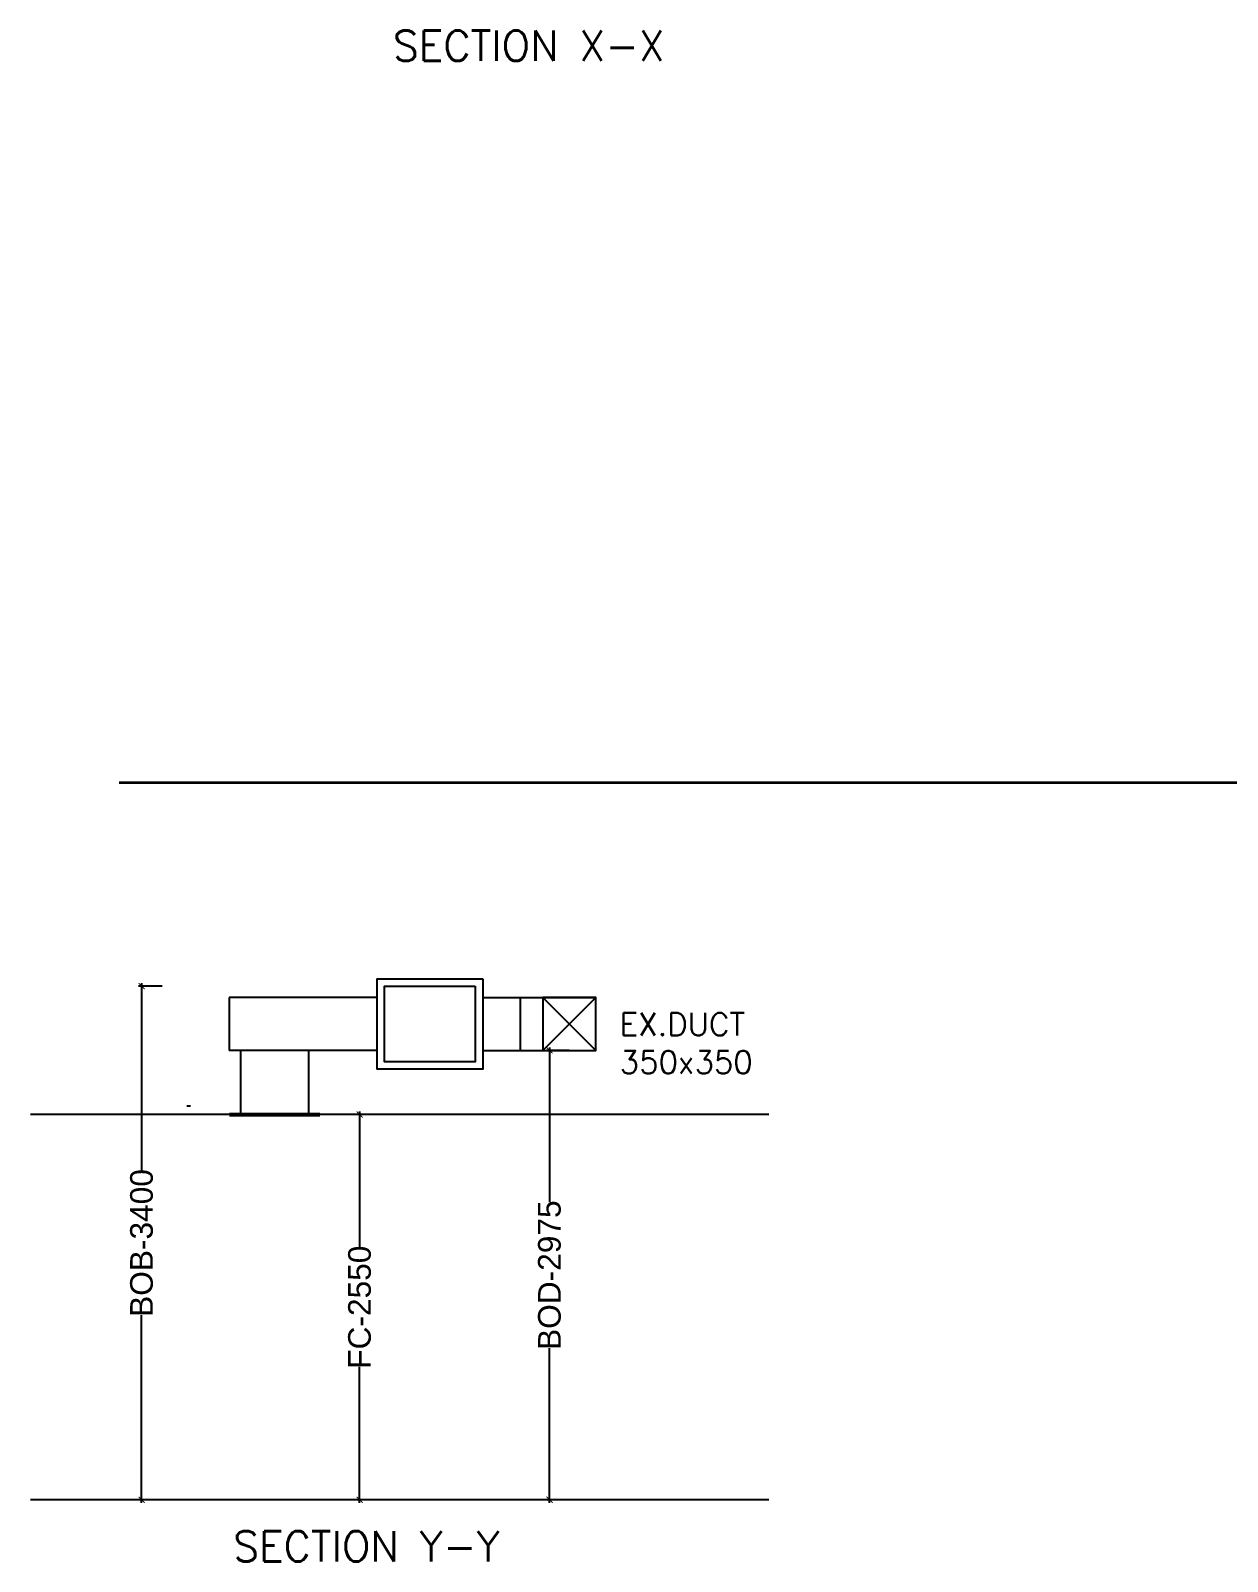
# Model space of a CAD drawing. Header units: millimetres. Extents: x -661525 to 498941, y 282148 to 1359693.
# Drawn here: x -222150 to -214228, y 953711 to 963843 of the extents above; entities that cross this region are included whole.
import ezdxf

# ---------------------------------------------------------------- set-up
doc = ezdxf.new("R2010")
doc.units = ezdxf.units.MM
doc.header["$LTSCALE"] = 2.5
doc.header["$PDMODE"] = 35
doc.header["$PDSIZE"] = 15
doc.layers.get('0').update_dxf_attribs({"linetype": 'CONTINUOUS'})
doc.layers.get('DEFPOINTS').update_dxf_attribs({"linetype": 'CONTINUOUS'})
doc.layers.add('nmd-DTG', color=3, linetype='CONTINUOUS', lineweight=20)
doc.layers.add('vemcpl-sprinkler piping', color=1, linetype='CONTINUOUS', lineweight=35)
for name, color, linetype in [('nmd-ex duct', 20, 'CONTINUOUS'), ('nmd-ex. duct', 30, 'CONTINUOUS'), ('NMD-SA DUCT', 4, 'CONTINUOUS'), ('vemcpl-ahu', 6, 'CONTINUOUS')]:
    doc.layers.add(name, color=color, linetype=linetype)
doc.styles.add('ARIAL', font='arial.ttf')
doc.styles.add('COMPLEX', font='complex.shx', dxfattribs={"width": 0.8})
doc.styles.add('ROMANS', font='romans.shx', dxfattribs={"height": 125})
doc.dimstyles.new('TICK100', dxfattribs={"dimtxt": 250, "dimasz": 200, "dimexe": 150, "dimexo": 10, "dimgap": 50, "dimtad": 0, "dimdec": 0, "dimrnd": 5, "dimzin": 1, "dimdsep": 46, "dimtxsty": 'COMPLEX', "dimblk1": 'ARCHTICK', "dimblk2": 'ARCHTICK', "dimsah": 1, "dimcen": 0.09375, "dimdle": 150, "dimclrd": 11, "dimclre": 11, "dimclrt": 7, "dimadec": 0, "dimazin": 0, "dimtfac": 1, "dimtdec": 0, "dimtofl": 0, "dimtmove": 0, "dimatfit": 3, "dimldrblk": 'OPEN90', "dimfxl": 1, "dimtolj": 1, "dimtzin": 1, "dimarcsym": 0})

# ---------------------------------------------------------------- blocks, each defined once
blk = doc.blocks.new('_ARCHTICK')
at = {"color": 0, "linetype": 'ByBlock', "const_width": 0.15}
blk.add_lwpolyline([(-0.5, -0.5), (0.5, 0.5)], dxfattribs=at)
blk = doc.blocks.new('*D408')
at = {"layer": 'DEFPOINTS', "color": 0, "transparency": 16777216}
for p in [(-218584, 957093), (-218715, 954118), (-218584, 954118)]:
    blk.add_point(p, dxfattribs=at)
at = {"layer": 'NMD-SA DUCT', "color": 8, "lineweight": -2, "transparency": 16777216}
for p, q in [((-218584, 957093), (-218735, 957093)), ((-218715, 957113), (-218715, 956088)), ((-218715, 954098), (-218715, 955122)), ((-218584, 954118), (-218735, 954118))]:
    blk.add_line(p, q, dxfattribs=at)
at = {"layer": 'NMD-SA DUCT', "color": 8, "lineweight": -2, "transparency": 16777216, "xscale": 40, "yscale": 40, "zscale": 40}
for p, rotation in [((-218715, 957093), 90), ((-218715, 954118), 270)]:
    blk.add_blockref('_ARCHTICK', p, dxfattribs=dict(at, rotation=rotation))
at = {"layer": 'NMD-SA DUCT', "color": 1, "transparency": 16777216, "insert": (-218715, 955605), "char_height": 50, "attachment_point": 5, "rotation": 90, "style": 'ARIAL'}
blk.add_mtext('\\A1;{\\H3x;BOD-2975}', dxfattribs=at)
blk = doc.blocks.new('*D409')
at = {"layer": 'DEFPOINTS', "color": 0, "transparency": 16777216}
for p in [(-219834, 956668), (-219972, 954118), (-219840, 954118)]:
    blk.add_point(p, dxfattribs=at)
at = {"layer": 'NMD-SA DUCT', "color": 8, "lineweight": -2, "transparency": 16777216}
for p, q in [((-219972, 956688), (-219972, 955786)), ((-219834, 956668), (-219992, 956668)), ((-219972, 954098), (-219972, 954999)), ((-219840, 954118), (-219992, 954118))]:
    blk.add_line(p, q, dxfattribs=at)
at = {"layer": 'NMD-SA DUCT', "color": 8, "lineweight": -2, "transparency": 16777216, "xscale": 40, "yscale": 40, "zscale": 40}
for p, rotation in [((-219972, 956668), 90), ((-219972, 954118), 270)]:
    blk.add_blockref('_ARCHTICK', p, dxfattribs=dict(at, rotation=rotation))
at = {"layer": 'NMD-SA DUCT', "color": 1, "transparency": 16777216, "insert": (-219972, 955393), "char_height": 50, "attachment_point": 5, "rotation": 90, "style": 'ARIAL'}
blk.add_mtext('\\A1;{\\H3x;FC-2550}', dxfattribs=at)
blk = doc.blocks.new('*D410')
at = {"layer": 'DEFPOINTS', "color": 0, "transparency": 16777216}
for p in [(-221278, 957518), (-221415, 954118), (-221284, 954118)]:
    blk.add_point(p, dxfattribs=at)
at = {"layer": 'NMD-SA DUCT', "color": 8, "lineweight": -2, "transparency": 16777216}
for p, q in [((-221278, 957518), (-221435, 957518)), ((-221415, 957538), (-221415, 956294)), ((-221415, 954098), (-221415, 955341)), ((-221284, 954118), (-221435, 954118))]:
    blk.add_line(p, q, dxfattribs=at)
at = {"layer": 'NMD-SA DUCT', "color": 8, "lineweight": -2, "transparency": 16777216, "xscale": 40, "yscale": 40, "zscale": 40}
for p, rotation in [((-221415, 957518), 90), ((-221415, 954118), 270)]:
    blk.add_blockref('_ARCHTICK', p, dxfattribs=dict(at, rotation=rotation))
at = {"layer": 'NMD-SA DUCT', "color": 1, "transparency": 16777216, "insert": (-221415, 955818), "char_height": 50, "attachment_point": 5, "rotation": 90, "style": 'ARIAL'}
blk.add_mtext('\\A1;{\\H3x;BOB-3400}', dxfattribs=at)

msp = doc.modelspace()

# ---------------------------------------------------------------- linework, layer by layer
at = {"layer": 'nmd-DTG', "const_width": 25}
msp.add_lwpolyline([(-220834.2, 956667.5), (-220234.2, 956667.5)], dxfattribs=at)
at = {"layer": 'nmd-ex duct', "color": 1}
for points in [[(-219156.6, 957567.5), (-219156.6, 956967.5), (-219856.6, 956967.5), (-219856.6, 957567.5)], [(-219206.6, 957517.5), (-219206.6, 957017.5), (-219806.6, 957017.5), (-219806.6, 957517.5)]]:
    msp.add_lwpolyline(points, close=True, dxfattribs=at)
at = {"layer": 'nmd-ex. duct'}
for p, q in [((-219856.6, 957442.5), (-220836.1, 957442.5)), ((-220836.1, 957442.5), (-220836.1, 957092.5)), ((-219156.6, 957442.5), (-218408.7, 957442.5)), ((-218908.7, 957442.5), (-218908.7, 957092.5)), ((-218408.7, 957092.5), (-218758.7, 957442.5)), ((-218408.7, 957442.5), (-218758.7, 957092.5)), ((-219856.6, 957092.5), (-220836.1, 957092.5)), ((-220759.2, 956667.5), (-220759.2, 957092.5)), ((-220309.2, 956667.5), (-220309.2, 957092.5)), ((-219156.6, 957092.5), (-218408.7, 957092.5))]:
    msp.add_line(p, q, dxfattribs=at)
msp.add_lwpolyline([(-218758.7, 957092.5), (-218408.7, 957092.5), (-218408.7, 957442.5), (-218758.7, 957442.5)], close=True, dxfattribs=at)
at = {"layer": 'NMD-SA DUCT'}
msp.add_line((-221115.4, 956725.5), (-221090.4, 956725.5), dxfattribs=at)
at = {"layer": 'NMD-SA DUCT', "color": 7}
for p, q in [((-217263.4, 956667.5), (-222149.7, 956667.5)), ((-217263.4, 954117.5), (-222149.7, 954117.5))]:
    msp.add_line(p, q, dxfattribs=at)
at = {"layer": 'vemcpl-sprinkler piping', "color": 0}
msp.add_line((-221563.1, 958865), (-204683.8, 958865), dxfattribs=at)

# ---------------------------------------------------------------- texts
at = {"layer": 'nmd-ex. duct', "insert": (-218250.4, 957340.4), "char_height": 150, "width": 3657.796, "attachment_point": 1, "style": 'ROMANS'}
msp.add_mtext('EX.DUCT\\P350x350', dxfattribs=at)
at = {"layer": 'vemcpl-ahu', "char_height": 200, "width": 4618.742, "attachment_point": 1, "style": 'ROMANS'}
for s, insert in [('SECTION X-X', (-219751.7, 963842.7)), ('SECTION Y-Y', (-220809.3, 953910.6))]:
    msp.add_mtext(s, dxfattribs=dict(at, insert=insert))

# ---------------------------------------------------------------- dimensions: what is measured, and where the dimension line sits
at = {"layer": 'NMD-SA DUCT'}
for base, p1, p2, text, picture, middle in [((-221415.5, 954117.5), (-221278.1, 957517.5), (-221284, 954117.5), '{\\H3x;BOB-<>}', '*D410', (-221415.5, 955817.5)), ((-218715.2, 954117.5), (-218583.7, 957092.5), (-218583.7, 954117.5), '{\\H3x;BOD-<>}', '*D408', (-218715.2, 955605)), ((-219971.6, 954117.5), (-219834.2, 956667.5), (-219840.1, 954117.5), '{\\H3x;FC-<>}', '*D409', (-219971.6, 955392.5))]:
    dim = msp.add_linear_dim(base=base, p1=p1, p2=p2, angle=90, text=text, dimstyle='TICK100', override={"dimtxt": 50, "dimasz": 40, "dimexe": 20, "dimexo": 0, "dimgap": 0, "dimrnd": 0, "dimtxsty": 'ARIAL', "dimdle": 20, "dimclrd": 8, "dimclre": 8, "dimclrt": 1}, dxfattribs=at)
    dim.commit()
    dim.dimension.update_dxf_attribs({"geometry": picture, "text_midpoint": middle})

doc.saveas('drawing.dxf')
